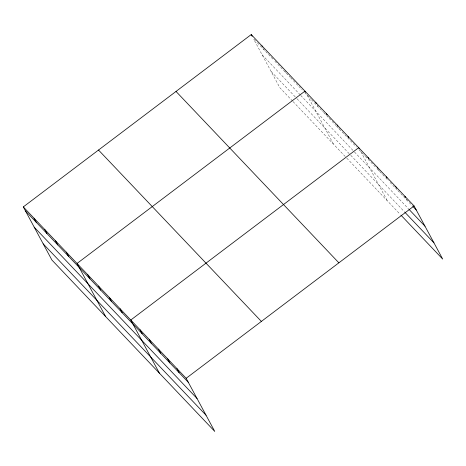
<?xml version="1.0" encoding="UTF-8"?>
<svg xmlns="http://www.w3.org/2000/svg" width="466" height="466" viewBox="0 0 466 466"><rect width="100%" height="100%" fill="white"/><g stroke="black" fill="none" stroke-linecap="round" stroke-linejoin="round"><path stroke-width="0.35" stroke-dasharray="2.33 1.75" d="M253.9 39.127L256.83 42.214M257.319 42.726L265.137 50.951M265.626 51.464L273.932 60.207M274.911 61.238L277.352 63.807M277.841 64.32L290.056 77.175M290.545 77.688L298.362 85.913M298.846 86.431L302.271 90.031M304.712 92.6L311.061 99.281M311.55 99.8L319.367 108.025M319.857 108.537L323.276 112.137M323.765 112.65L328.652 117.793M329.142 118.306L331.582 120.88M332.072 121.393L335.98 125.505M336.469 126.018L344.287 134.249M344.776 134.761L356.502 147.099M358.942 149.673L364.779 155.819M365.268 156.326L376.441 168.086M376.924 168.599L385.184 177.284M385.667 177.796L388.58 180.866M390.036 182.398L396.84 189.551M397.807 190.577L400.236 193.134M400.725 193.64L412.381 205.908M262.137 54.813L300.244 94.918M300.733 95.431L353.985 151.473M354.475 151.992L408.478 208.82M271.125 71.502L296.527 98.239M297.017 98.757L350.269 154.799M350.758 155.312L404.348 211.71M292.549 101.075L279.845 87.707L253.749 39.237M293.038 101.588L346.29 157.63M346.78 158.143L399.956 214.11M406.416 199.133L407.039 200.287M378.421 169.42L379.353 171.15M360.894 151.73L387.328 200.823M338.776 127.946L339.399 129.105M317.282 105.328L317.905 106.481M307.152 95.169L333.586 144.262M285.035 71.391L285.658 72.545M263.54 48.767L264.158 49.926"/><path stroke-width="0.7" d="M23.3 206.91L186.155 378.293L214.768 431.434L51.912 260.045L23.3 206.91L251.232 34.566L414.088 205.955L442.7 259.09L400.929 215.135M186.155 378.293L414.088 205.955M412.864 206.421L416.266 209.997M408.962 209.333L424.992 226.202M404.832 212.222L433.974 242.891M176.014 91.441L338.869 262.824M98.518 150.035L261.374 321.423M25.479 210.952L188.334 382.341M34.204 227.158L197.054 398.541M43.187 243.846L206.042 415.235M404.861 196.244L405.484 197.398M395.628 186.528L396.566 188.264M386.401 176.818L387.025 177.971M377.175 167.108L377.798 168.261M367.948 157.392L368.571 158.551M359.338 148.84L358.715 147.681L130.783 320.026L159.395 373.161M347.968 136.369L348.591 137.528M337.221 125.057L337.844 126.216M326.474 113.745L327.097 114.904M315.727 102.438L316.344 103.592M305.597 92.28L304.974 91.126L77.041 263.465L105.654 316.606M261.979 45.878L262.603 47.037M251.232 34.566L252.17 36.301M176.929 368.583L179.107 372.631M167.696 358.872L169.874 362.915M158.469 349.156L160.648 353.205M149.242 339.446L151.421 343.494M140.01 329.736L142.188 333.784M120.036 308.713L122.214 312.756M109.289 297.401L111.467 301.444M98.542 286.089L100.72 290.137M87.789 274.777L89.967 278.825M66.294 252.153L68.473 256.201M55.547 240.84L57.726 244.889M44.794 229.528L46.973 233.577M34.047 218.222L36.226 222.265"/></g></svg>
